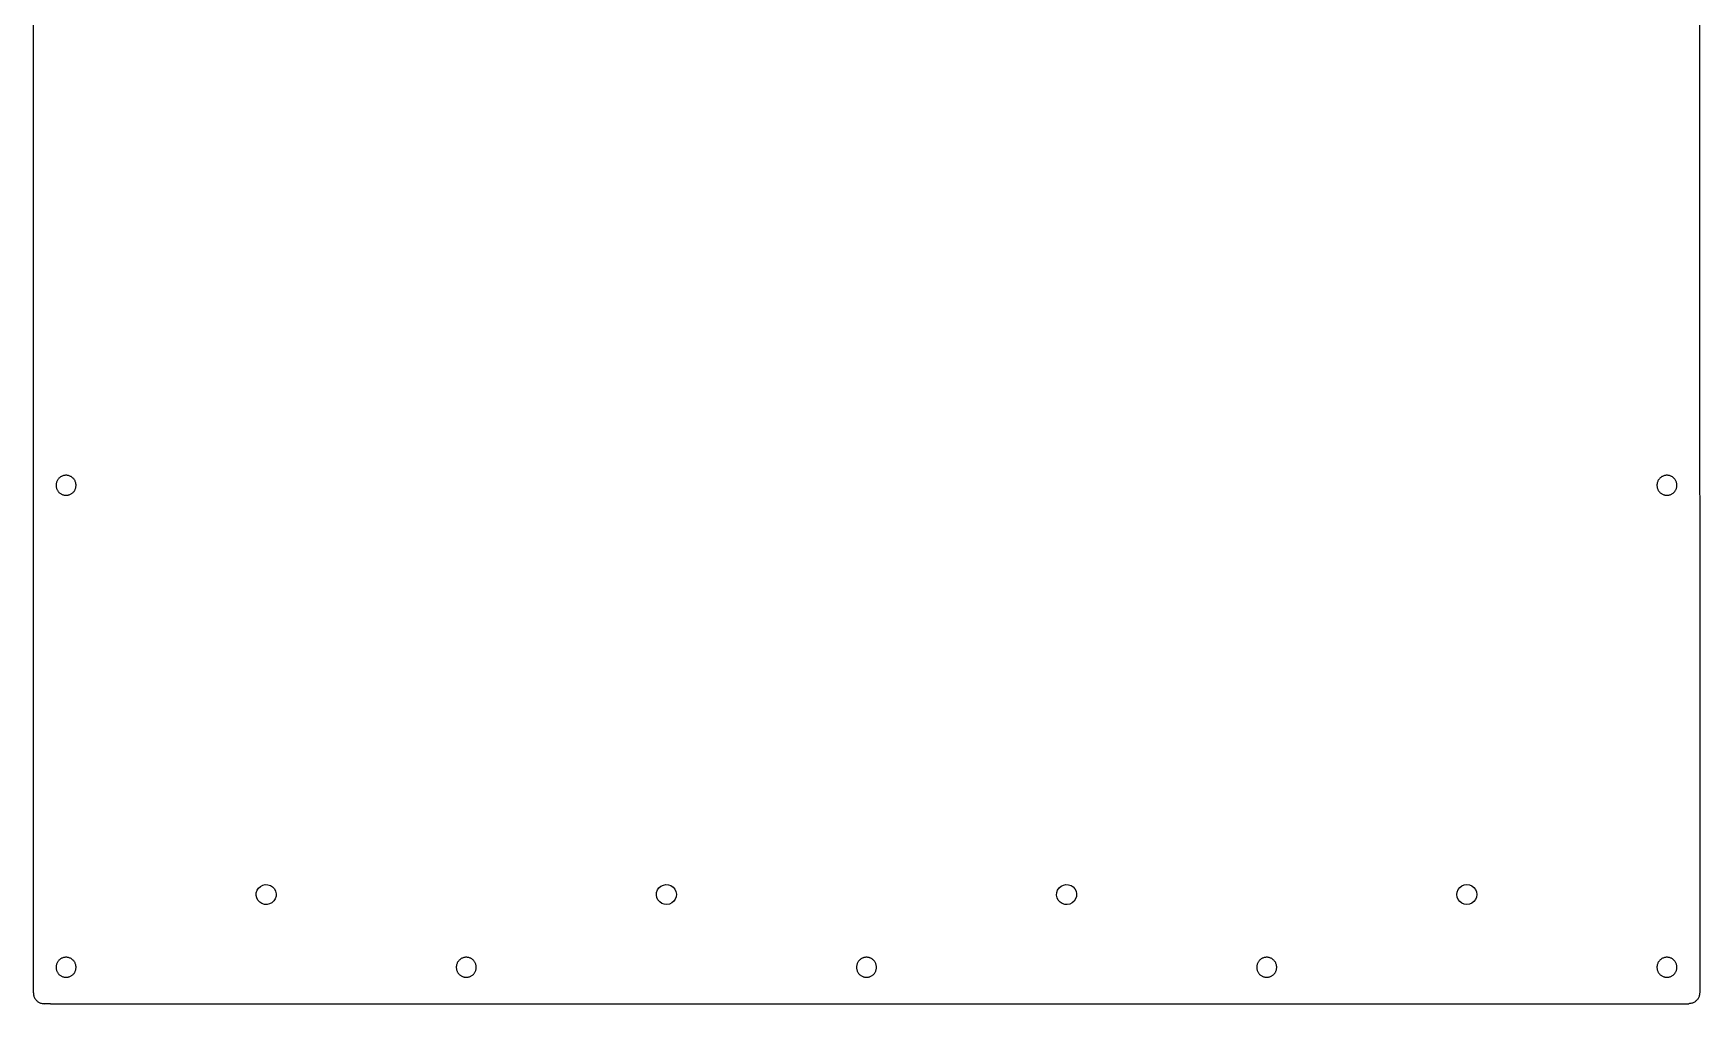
# Model space of a CAD drawing. Extents: x -168 to 290, y -396 to 154.
# Drawn here: x -167.6 to 290.4, y -395.6 to -128.9 of the extents above; entities that cross this region are included whole.
import ezdxf

# ---------------------------------------------------------------- set-up
doc = ezdxf.new("R2010")
doc.units = 0
doc.layers.get('0').update_dxf_attribs({"linetype": 'CONTINUOUS'})

msp = doc.modelspace()

# ---------------------------------------------------------------- linework, layer by layer
for p, q in [((-167.6, -392.62), (-167.6, 151.38)), ((290.37, 151.79), (290.4, -392.62)), ((-160.98, -251.74), (-161.07, -251.9)), ((-160.89, -251.59), (-160.98, -251.74)), ((-160.78, -251.44), (-160.89, -251.59)), ((-160.67, -251.3), (-160.78, -251.44)), ((-160.55, -251.17), (-160.67, -251.3)), ((-160.42, -251.05), (-160.55, -251.17)), ((-160.28, -250.93), (-160.42, -251.05)), ((-160.13, -250.83), (-160.28, -250.93)), ((-159.98, -250.73), (-160.13, -250.83)), ((-159.82, -250.65), (-159.98, -250.73)), ((-159.65, -250.58), (-159.82, -250.65)), ((-159.49, -250.51), (-159.65, -250.58)), ((-159.31, -250.46), (-159.49, -250.51)), ((-159.14, -250.42), (-159.31, -250.46)), ((-158.96, -250.39), (-159.14, -250.42)), ((-158.78, -250.37), (-158.96, -250.39)), ((-158.6, -250.37), (-158.78, -250.37)), ((-158.42, -250.37), (-158.6, -250.37)), ((-158.24, -250.39), (-158.42, -250.37)), ((-158.07, -250.42), (-158.24, -250.39)), ((-157.89, -250.46), (-158.07, -250.42)), ((-157.72, -250.51), (-157.89, -250.46)), ((-157.55, -250.58), (-157.72, -250.51)), ((-157.39, -250.65), (-157.55, -250.58)), ((-157.23, -250.73), (-157.39, -250.65)), ((-157.07, -250.83), (-157.23, -250.73)), ((-156.93, -250.93), (-157.07, -250.83)), ((-156.79, -251.05), (-156.93, -250.93)), ((-156.66, -251.17), (-156.79, -251.05)), ((-156.53, -251.3), (-156.66, -251.17)), ((-156.42, -251.44), (-156.53, -251.3)), ((-156.32, -251.59), (-156.42, -251.44)), ((-156.22, -251.74), (-156.32, -251.59)), ((-156.14, -251.9), (-156.22, -251.74)), ((279.02, -251.74), (278.93, -251.9)), ((279.11, -251.59), (279.02, -251.74)), ((279.22, -251.44), (279.11, -251.59)), ((279.33, -251.3), (279.22, -251.44)), ((279.45, -251.17), (279.33, -251.3)), ((279.58, -251.05), (279.45, -251.17)), ((279.72, -250.93), (279.58, -251.05)), ((279.87, -250.83), (279.72, -250.93)), ((280.02, -250.73), (279.87, -250.83)), ((280.18, -250.65), (280.02, -250.73)), ((280.35, -250.58), (280.18, -250.65)), ((280.51, -250.51), (280.35, -250.58)), ((280.69, -250.46), (280.51, -250.51)), ((280.86, -250.42), (280.69, -250.46)), ((281.04, -250.39), (280.86, -250.42)), ((281.22, -250.37), (281.04, -250.39)), ((281.4, -250.37), (281.22, -250.37)), ((281.58, -250.37), (281.4, -250.37)), ((281.76, -250.39), (281.58, -250.37)), ((281.93, -250.42), (281.76, -250.39)), ((282.11, -250.46), (281.93, -250.42)), ((282.28, -250.51), (282.11, -250.46)), ((282.45, -250.58), (282.28, -250.51)), ((282.61, -250.65), (282.45, -250.58)), ((282.77, -250.73), (282.61, -250.65)), ((282.93, -250.83), (282.77, -250.73)), ((283.07, -250.93), (282.93, -250.83)), ((283.21, -251.05), (283.07, -250.93)), ((283.34, -251.17), (283.21, -251.05)), ((283.47, -251.3), (283.34, -251.17)), ((283.58, -251.44), (283.47, -251.3)), ((283.68, -251.59), (283.58, -251.44)), ((283.78, -251.74), (283.68, -251.59)), ((283.86, -251.9), (283.78, -251.74)), ((-161.33, -252.76), (-161.35, -252.94)), ((-161.35, -252.94), (-161.35, -253.12)), ((-161.35, -253.12), (-161.35, -253.3)), ((-161.35, -253.3), (-161.33, -253.48)), ((-161.3, -252.58), (-161.33, -252.76)), ((-161.33, -253.48), (-161.3, -253.65)), ((-161.26, -252.4), (-161.3, -252.58)), ((-161.3, -253.65), (-161.26, -253.83)), ((-161.21, -252.23), (-161.26, -252.4)), ((-161.26, -253.83), (-161.21, -254)), ((-161.14, -252.06), (-161.21, -252.23)), ((-161.21, -254), (-161.14, -254.17)), ((-161.07, -251.9), (-161.14, -252.06)), ((-161.14, -254.17), (-161.07, -254.33)), ((-161.07, -254.33), (-160.98, -254.49)), ((-160.98, -254.49), (-160.89, -254.64)), ((-160.89, -254.64), (-160.78, -254.79)), ((-160.78, -254.79), (-160.67, -254.93)), ((-160.67, -254.93), (-160.55, -255.06)), ((-160.55, -255.06), (-160.42, -255.18)), ((-160.42, -255.18), (-160.28, -255.3)), ((-160.28, -255.3), (-160.13, -255.4)), ((-160.13, -255.4), (-159.98, -255.5)), ((-159.98, -255.5), (-159.82, -255.58)), ((-159.82, -255.58), (-159.65, -255.66)), ((-159.65, -255.66), (-159.49, -255.72)), ((-159.49, -255.72), (-159.31, -255.77)), ((-159.31, -255.77), (-159.14, -255.81)), ((-159.14, -255.81), (-158.96, -255.84)), ((-158.96, -255.84), (-158.78, -255.86)), ((-158.78, -255.86), (-158.6, -255.87)), ((-158.6, -255.87), (-158.42, -255.86)), ((-158.42, -255.86), (-158.24, -255.84)), ((-158.24, -255.84), (-158.07, -255.81)), ((-158.07, -255.81), (-157.89, -255.77)), ((-157.89, -255.77), (-157.72, -255.72)), ((-157.72, -255.72), (-157.55, -255.66)), ((-157.55, -255.66), (-157.39, -255.58)), ((-157.39, -255.58), (-157.23, -255.5)), ((-157.23, -255.5), (-157.07, -255.4)), ((-157.07, -255.4), (-156.93, -255.3)), ((-156.93, -255.3), (-156.79, -255.18)), ((-156.79, -255.18), (-156.66, -255.06)), ((-156.66, -255.06), (-156.53, -254.93)), ((-156.53, -254.93), (-156.42, -254.79)), ((-156.42, -254.79), (-156.32, -254.64)), ((-156.32, -254.64), (-156.22, -254.49)), ((-156.22, -254.49), (-156.14, -254.33)), ((-156.06, -252.06), (-156.14, -251.9)), ((-156.14, -254.33), (-156.06, -254.17)), ((-156, -252.23), (-156.06, -252.06)), ((-156.06, -254.17), (-156, -254)), ((-155.95, -252.4), (-156, -252.23)), ((-156, -254), (-155.95, -253.83)), ((-155.91, -252.58), (-155.95, -252.4)), ((-155.95, -253.83), (-155.91, -253.65)), ((-155.88, -252.76), (-155.91, -252.58)), ((-155.91, -253.65), (-155.88, -253.48)), ((-155.86, -252.94), (-155.88, -252.76)), ((-155.88, -253.48), (-155.86, -253.3)), ((-155.85, -253.12), (-155.86, -252.94)), ((-155.86, -253.3), (-155.85, -253.12)), ((278.67, -252.76), (278.65, -252.94)), ((278.65, -252.94), (278.65, -253.12)), ((278.65, -253.12), (278.65, -253.3)), ((278.65, -253.3), (278.67, -253.48)), ((278.7, -252.58), (278.67, -252.76)), ((278.67, -253.48), (278.7, -253.65)), ((278.74, -252.4), (278.7, -252.58)), ((278.7, -253.65), (278.74, -253.83)), ((278.79, -252.23), (278.74, -252.4)), ((278.74, -253.83), (278.79, -254)), ((278.86, -252.06), (278.79, -252.23)), ((278.79, -254), (278.86, -254.17)), ((278.93, -251.9), (278.86, -252.06)), ((278.86, -254.17), (278.93, -254.33)), ((278.93, -254.33), (279.02, -254.49)), ((279.02, -254.49), (279.11, -254.64)), ((279.11, -254.64), (279.22, -254.79)), ((279.22, -254.79), (279.33, -254.93)), ((279.33, -254.93), (279.45, -255.06)), ((279.45, -255.06), (279.58, -255.18)), ((279.58, -255.18), (279.72, -255.3)), ((279.72, -255.3), (279.87, -255.4)), ((279.87, -255.4), (280.02, -255.5)), ((280.02, -255.5), (280.18, -255.58)), ((280.18, -255.58), (280.35, -255.66)), ((280.35, -255.66), (280.51, -255.72)), ((280.51, -255.72), (280.69, -255.77)), ((280.69, -255.77), (280.86, -255.81)), ((280.86, -255.81), (281.04, -255.84)), ((281.04, -255.84), (281.22, -255.86)), ((281.22, -255.86), (281.4, -255.87)), ((281.4, -255.87), (281.58, -255.86)), ((281.58, -255.86), (281.76, -255.84)), ((281.76, -255.84), (281.93, -255.81)), ((281.93, -255.81), (282.11, -255.77)), ((282.11, -255.77), (282.28, -255.72)), ((282.28, -255.72), (282.45, -255.66)), ((282.45, -255.66), (282.61, -255.58)), ((282.61, -255.58), (282.77, -255.5)), ((282.77, -255.5), (282.93, -255.4)), ((282.93, -255.4), (283.07, -255.3)), ((283.07, -255.3), (283.21, -255.18)), ((283.21, -255.18), (283.34, -255.06)), ((283.34, -255.06), (283.47, -254.93)), ((283.47, -254.93), (283.58, -254.79)), ((283.58, -254.79), (283.68, -254.64)), ((283.68, -254.64), (283.78, -254.49)), ((283.78, -254.49), (283.86, -254.33)), ((283.94, -252.06), (283.86, -251.9)), ((283.86, -254.33), (283.94, -254.17)), ((284, -252.23), (283.94, -252.06)), ((283.94, -254.17), (284, -254)), ((284.05, -252.4), (284, -252.23)), ((284, -254), (284.05, -253.83)), ((284.09, -252.58), (284.05, -252.4)), ((284.05, -253.83), (284.09, -253.65)), ((284.12, -252.76), (284.09, -252.58)), ((284.09, -253.65), (284.12, -253.48)), ((284.14, -252.94), (284.12, -252.76)), ((284.12, -253.48), (284.14, -253.3)), ((284.15, -253.12), (284.14, -252.94)), ((284.14, -253.3), (284.15, -253.12)), ((-106.34, -365.85), (-106.31, -365.13)), ((-106.19, -366.55), (-106.34, -365.85)), ((-106.31, -365.13), (-106.09, -364.45)), ((-106.09, -364.45), (-105.7, -363.84)), ((-105.7, -363.84), (-105.17, -363.36)), ((-105.17, -363.36), (-104.54, -363.03)), ((-104.54, -363.03), (-103.84, -362.88)), ((-103.84, -362.88), (-103.12, -362.91)), ((-103.12, -362.91), (-102.43, -363.13)), ((-102.43, -363.13), (-101.83, -363.51)), ((-101.83, -363.51), (-101.35, -364.04)), ((-101.35, -364.04), (-101.02, -364.68)), ((-100.9, -366.1), (-101.11, -366.78)), ((-101.02, -364.68), (-100.86, -365.38)), ((-100.86, -365.38), (-100.9, -366.1)), ((3.65, -365.75), (3.71, -365.03)), ((3.78, -366.45), (3.65, -365.75)), ((3.71, -365.03), (3.95, -364.35)), ((3.95, -364.35), (4.36, -363.77)), ((4.36, -363.77), (4.91, -363.3)), ((4.91, -363.3), (5.56, -363)), ((5.56, -363), (6.27, -362.87)), ((6.27, -362.87), (6.98, -362.93)), ((6.98, -362.93), (7.66, -363.17)), ((7.66, -363.17), (8.25, -363.58)), ((8.25, -363.58), (8.71, -364.13)), ((8.71, -364.13), (9.02, -364.78)), ((9.08, -366.2), (8.84, -366.88)), ((9.02, -364.78), (9.14, -365.49)), ((9.14, -365.49), (9.08, -366.2)), ((113.65, -365.8), (113.7, -365.09)), ((113.8, -366.51), (113.65, -365.8)), ((113.7, -365.09), (113.93, -364.41)), ((113.93, -364.41), (114.33, -363.81)), ((114.33, -363.81), (114.86, -363.33)), ((114.86, -363.33), (115.51, -363.01)), ((115.51, -363.01), (116.21, -362.87)), ((116.21, -362.87), (116.93, -362.92)), ((116.93, -362.92), (117.61, -363.15)), ((117.61, -363.15), (118.21, -363.54)), ((118.21, -363.54), (118.68, -364.08)), ((118.68, -364.08), (119, -364.73)), ((119.1, -366.15), (118.87, -366.83)), ((119, -364.73), (119.14, -365.43)), ((119.14, -365.43), (119.1, -366.15)), ((223.65, -365.63), (223.74, -364.92)), ((223.74, -366.34), (223.65, -365.63)), ((223.74, -364.92), (224.01, -364.25)), ((224.02, -367), (223.74, -366.34)), ((224.01, -364.25), (224.44, -363.68)), ((224.44, -363.68), (225.01, -363.24)), ((225.01, -363.24), (225.67, -362.96)), ((225.67, -362.96), (226.38, -362.87)), ((226.38, -362.87), (227.1, -362.96)), ((227.1, -362.96), (227.76, -363.23)), ((227.76, -363.23), (228.33, -363.66)), ((228.33, -363.66), (228.77, -364.23)), ((228.77, -364.23), (229.05, -364.89)), ((229.06, -366.32), (228.79, -366.98)), ((229.05, -364.89), (229.15, -365.6)), ((229.15, -365.6), (229.06, -366.32)), ((-105.86, -367.19), (-106.19, -366.55)), ((-105.38, -367.72), (-105.86, -367.19)), ((-104.77, -368.11), (-105.38, -367.72)), ((-104.09, -368.32), (-104.77, -368.11)), ((-103.37, -368.36), (-104.09, -368.32)), ((-102.67, -368.2), (-103.37, -368.36)), ((-102.03, -367.87), (-102.67, -368.2)), ((-101.5, -367.39), (-102.03, -367.87)), ((-101.11, -366.78), (-101.5, -367.39)), ((4.08, -367.1), (3.78, -366.45)), ((4.55, -367.65), (4.08, -367.1)), ((5.14, -368.06), (4.55, -367.65)), ((5.81, -368.3), (5.14, -368.06)), ((6.53, -368.36), (5.81, -368.3)), ((7.23, -368.24), (6.53, -368.36)), ((7.88, -367.93), (7.23, -368.24)), ((8.43, -367.47), (7.88, -367.93)), ((8.84, -366.88), (8.43, -367.47)), ((114.12, -367.15), (113.8, -366.51)), ((114.59, -367.69), (114.12, -367.15)), ((115.19, -368.09), (114.59, -367.69)), ((115.87, -368.31), (115.19, -368.09)), ((116.58, -368.36), (115.87, -368.31)), ((117.29, -368.22), (116.58, -368.36)), ((117.93, -367.9), (117.29, -368.22)), ((118.47, -367.42), (117.93, -367.9)), ((118.87, -366.83), (118.47, -367.42)), ((224.46, -367.57), (224.02, -367)), ((225.03, -368), (224.46, -367.57)), ((225.7, -368.28), (225.03, -368)), ((226.41, -368.37), (225.7, -368.28)), ((227.12, -368.27), (226.41, -368.37)), ((227.78, -367.99), (227.12, -368.27)), ((228.35, -367.55), (227.78, -367.99)), ((228.79, -366.98), (228.35, -367.55)), ((-161.14, -384.56), (-161.21, -384.73)), ((-161.07, -384.4), (-161.14, -384.56)), ((-160.98, -384.24), (-161.07, -384.4)), ((-160.89, -384.09), (-160.98, -384.24)), ((-160.78, -383.94), (-160.89, -384.09)), ((-160.67, -383.8), (-160.78, -383.94)), ((-160.55, -383.67), (-160.67, -383.8)), ((-160.42, -383.55), (-160.55, -383.67)), ((-160.28, -383.43), (-160.42, -383.55)), ((-160.13, -383.33), (-160.28, -383.43)), ((-159.98, -383.23), (-160.13, -383.33)), ((-159.82, -383.15), (-159.98, -383.23)), ((-159.65, -383.08), (-159.82, -383.15)), ((-159.49, -383.01), (-159.65, -383.08)), ((-159.31, -382.96), (-159.49, -383.01)), ((-159.14, -382.92), (-159.31, -382.96)), ((-158.96, -382.89), (-159.14, -382.92)), ((-158.78, -382.87), (-158.96, -382.89)), ((-158.6, -382.87), (-158.78, -382.87)), ((-158.42, -382.87), (-158.6, -382.87)), ((-158.24, -382.89), (-158.42, -382.87)), ((-158.07, -382.92), (-158.24, -382.89)), ((-157.89, -382.96), (-158.07, -382.92)), ((-157.72, -383.01), (-157.89, -382.96)), ((-157.55, -383.08), (-157.72, -383.01)), ((-157.39, -383.15), (-157.55, -383.08)), ((-157.23, -383.23), (-157.39, -383.15)), ((-157.07, -383.33), (-157.23, -383.23)), ((-156.93, -383.43), (-157.07, -383.33)), ((-156.79, -383.55), (-156.93, -383.43)), ((-156.66, -383.67), (-156.79, -383.55)), ((-156.53, -383.8), (-156.66, -383.67)), ((-156.42, -383.94), (-156.53, -383.8)), ((-156.32, -384.09), (-156.42, -383.94)), ((-156.22, -384.24), (-156.32, -384.09)), ((-156.14, -384.4), (-156.22, -384.24)), ((-156.06, -384.56), (-156.14, -384.4)), ((-156, -384.73), (-156.06, -384.56)), ((-51.14, -384.56), (-51.21, -384.73)), ((-51.07, -384.4), (-51.14, -384.56)), ((-50.98, -384.24), (-51.07, -384.4)), ((-50.89, -384.09), (-50.98, -384.24)), ((-50.78, -383.94), (-50.89, -384.09)), ((-50.67, -383.8), (-50.78, -383.94)), ((-50.55, -383.67), (-50.67, -383.8)), ((-50.42, -383.55), (-50.55, -383.67)), ((-50.28, -383.43), (-50.42, -383.55)), ((-50.13, -383.33), (-50.28, -383.43)), ((-49.98, -383.23), (-50.13, -383.33)), ((-49.82, -383.15), (-49.98, -383.23)), ((-49.65, -383.08), (-49.82, -383.15)), ((-49.49, -383.01), (-49.65, -383.08)), ((-49.31, -382.96), (-49.49, -383.01)), ((-49.14, -382.92), (-49.31, -382.96)), ((-48.96, -382.89), (-49.14, -382.92)), ((-48.78, -382.87), (-48.96, -382.89)), ((-48.6, -382.87), (-48.78, -382.87)), ((-48.42, -382.87), (-48.6, -382.87)), ((-48.24, -382.89), (-48.42, -382.87)), ((-48.07, -382.92), (-48.24, -382.89)), ((-47.89, -382.96), (-48.07, -382.92)), ((-47.72, -383.01), (-47.89, -382.96)), ((-47.55, -383.08), (-47.72, -383.01)), ((-47.39, -383.15), (-47.55, -383.08)), ((-47.23, -383.23), (-47.39, -383.15)), ((-47.07, -383.33), (-47.23, -383.23)), ((-46.93, -383.43), (-47.07, -383.33)), ((-46.79, -383.55), (-46.93, -383.43)), ((-46.66, -383.67), (-46.79, -383.55)), ((-46.53, -383.8), (-46.66, -383.67)), ((-46.42, -383.94), (-46.53, -383.8)), ((-46.32, -384.09), (-46.42, -383.94)), ((-46.22, -384.24), (-46.32, -384.09)), ((-46.14, -384.4), (-46.22, -384.24)), ((-46.06, -384.56), (-46.14, -384.4)), ((-46, -384.73), (-46.06, -384.56)), ((58.86, -384.56), (58.79, -384.73)), ((58.93, -384.4), (58.86, -384.56)), ((59.02, -384.24), (58.93, -384.4)), ((59.11, -384.09), (59.02, -384.24)), ((59.22, -383.94), (59.11, -384.09)), ((59.33, -383.8), (59.22, -383.94)), ((59.45, -383.67), (59.33, -383.8)), ((59.58, -383.55), (59.45, -383.67)), ((59.72, -383.43), (59.58, -383.55)), ((59.87, -383.33), (59.72, -383.43)), ((60.02, -383.23), (59.87, -383.33)), ((60.18, -383.15), (60.02, -383.23)), ((60.35, -383.08), (60.18, -383.15)), ((60.51, -383.01), (60.35, -383.08)), ((60.69, -382.96), (60.51, -383.01)), ((60.86, -382.92), (60.69, -382.96)), ((61.04, -382.89), (60.86, -382.92)), ((61.22, -382.87), (61.04, -382.89)), ((61.4, -382.87), (61.22, -382.87)), ((61.58, -382.87), (61.4, -382.87)), ((61.76, -382.89), (61.58, -382.87)), ((61.93, -382.92), (61.76, -382.89)), ((62.11, -382.96), (61.93, -382.92)), ((62.28, -383.01), (62.11, -382.96)), ((62.45, -383.08), (62.28, -383.01)), ((62.61, -383.15), (62.45, -383.08)), ((62.77, -383.23), (62.61, -383.15)), ((62.93, -383.33), (62.77, -383.23)), ((63.07, -383.43), (62.93, -383.33)), ((63.21, -383.55), (63.07, -383.43)), ((63.34, -383.67), (63.21, -383.55)), ((63.47, -383.8), (63.34, -383.67)), ((63.58, -383.94), (63.47, -383.8)), ((63.68, -384.09), (63.58, -383.94)), ((63.78, -384.24), (63.68, -384.09)), ((63.86, -384.4), (63.78, -384.24)), ((63.94, -384.56), (63.86, -384.4)), ((64, -384.73), (63.94, -384.56)), ((168.86, -384.56), (168.79, -384.73)), ((168.93, -384.4), (168.86, -384.56)), ((169.02, -384.24), (168.93, -384.4)), ((169.11, -384.09), (169.02, -384.24)), ((169.22, -383.94), (169.11, -384.09)), ((169.33, -383.8), (169.22, -383.94)), ((169.45, -383.67), (169.33, -383.8)), ((169.58, -383.55), (169.45, -383.67)), ((169.72, -383.43), (169.58, -383.55)), ((169.87, -383.33), (169.72, -383.43)), ((170.02, -383.23), (169.87, -383.33)), ((170.18, -383.15), (170.02, -383.23)), ((170.35, -383.08), (170.18, -383.15)), ((170.51, -383.01), (170.35, -383.08)), ((170.69, -382.96), (170.51, -383.01)), ((170.86, -382.92), (170.69, -382.96)), ((171.04, -382.89), (170.86, -382.92)), ((171.22, -382.87), (171.04, -382.89)), ((171.4, -382.87), (171.22, -382.87)), ((171.58, -382.87), (171.4, -382.87)), ((171.76, -382.89), (171.58, -382.87)), ((171.93, -382.92), (171.76, -382.89)), ((172.11, -382.96), (171.93, -382.92)), ((172.28, -383.01), (172.11, -382.96)), ((172.45, -383.08), (172.28, -383.01)), ((172.61, -383.15), (172.45, -383.08)), ((172.77, -383.23), (172.61, -383.15)), ((172.93, -383.33), (172.77, -383.23)), ((173.07, -383.43), (172.93, -383.33)), ((173.21, -383.55), (173.07, -383.43)), ((173.34, -383.67), (173.21, -383.55)), ((173.47, -383.8), (173.34, -383.67)), ((173.58, -383.94), (173.47, -383.8)), ((173.68, -384.09), (173.58, -383.94)), ((173.78, -384.24), (173.68, -384.09)), ((173.86, -384.4), (173.78, -384.24)), ((173.94, -384.56), (173.86, -384.4)), ((174, -384.73), (173.94, -384.56)), ((278.86, -384.56), (278.79, -384.73)), ((278.93, -384.4), (278.86, -384.56)), ((279.02, -384.24), (278.93, -384.4)), ((279.11, -384.09), (279.02, -384.24)), ((279.22, -383.94), (279.11, -384.09)), ((279.33, -383.8), (279.22, -383.94)), ((279.45, -383.67), (279.33, -383.8)), ((279.58, -383.55), (279.45, -383.67)), ((279.72, -383.43), (279.58, -383.55)), ((279.87, -383.33), (279.72, -383.43)), ((280.02, -383.23), (279.87, -383.33)), ((280.18, -383.15), (280.02, -383.23)), ((280.35, -383.08), (280.18, -383.15)), ((280.51, -383.01), (280.35, -383.08)), ((280.69, -382.96), (280.51, -383.01)), ((280.86, -382.92), (280.69, -382.96)), ((281.04, -382.89), (280.86, -382.92)), ((281.22, -382.87), (281.04, -382.89)), ((281.4, -382.87), (281.22, -382.87)), ((281.58, -382.87), (281.4, -382.87)), ((281.76, -382.89), (281.58, -382.87)), ((281.93, -382.92), (281.76, -382.89)), ((282.11, -382.96), (281.93, -382.92)), ((282.28, -383.01), (282.11, -382.96)), ((282.45, -383.08), (282.28, -383.01)), ((282.61, -383.15), (282.45, -383.08)), ((282.77, -383.23), (282.61, -383.15)), ((282.93, -383.33), (282.77, -383.23)), ((283.07, -383.43), (282.93, -383.33)), ((283.21, -383.55), (283.07, -383.43)), ((283.34, -383.67), (283.21, -383.55)), ((283.47, -383.8), (283.34, -383.67)), ((283.58, -383.94), (283.47, -383.8)), ((283.68, -384.09), (283.58, -383.94)), ((283.78, -384.24), (283.68, -384.09)), ((283.86, -384.4), (283.78, -384.24)), ((283.94, -384.56), (283.86, -384.4)), ((284, -384.73), (283.94, -384.56)), ((-161.33, -385.26), (-161.35, -385.44)), ((-161.35, -385.44), (-161.35, -385.62)), ((-161.35, -385.62), (-161.35, -385.8)), ((-161.35, -385.8), (-161.33, -385.98)), ((-161.3, -385.08), (-161.33, -385.26)), ((-161.33, -385.98), (-161.3, -386.15)), ((-161.26, -384.9), (-161.3, -385.08)), ((-161.3, -386.15), (-161.26, -386.33)), ((-161.21, -384.73), (-161.26, -384.9)), ((-161.26, -386.33), (-161.21, -386.5)), ((-161.21, -386.5), (-161.14, -386.67)), ((-161.14, -386.67), (-161.07, -386.83)), ((-161.07, -386.83), (-160.98, -386.99)), ((-160.98, -386.99), (-160.89, -387.14)), ((-160.89, -387.14), (-160.78, -387.29)), ((-160.78, -387.29), (-160.67, -387.43)), ((-160.67, -387.43), (-160.55, -387.56)), ((-160.55, -387.56), (-160.42, -387.68)), ((-160.42, -387.68), (-160.28, -387.8)), ((-160.28, -387.8), (-160.13, -387.9)), ((-160.13, -387.9), (-159.98, -388)), ((-159.98, -388), (-159.82, -388.08)), ((-159.82, -388.08), (-159.65, -388.16)), ((-159.65, -388.16), (-159.49, -388.22)), ((-159.49, -388.22), (-159.31, -388.27)), ((-159.31, -388.27), (-159.14, -388.31)), ((-159.14, -388.31), (-158.96, -388.34)), ((-158.96, -388.34), (-158.78, -388.36)), ((-158.78, -388.36), (-158.6, -388.37)), ((-158.6, -388.37), (-158.42, -388.36)), ((-158.42, -388.36), (-158.24, -388.34)), ((-158.24, -388.34), (-158.07, -388.31)), ((-158.07, -388.31), (-157.89, -388.27)), ((-157.89, -388.27), (-157.72, -388.22)), ((-157.72, -388.22), (-157.55, -388.16)), ((-157.55, -388.16), (-157.39, -388.08)), ((-157.39, -388.08), (-157.23, -388)), ((-157.23, -388), (-157.07, -387.9)), ((-157.07, -387.9), (-156.93, -387.8)), ((-156.93, -387.8), (-156.79, -387.68)), ((-156.79, -387.68), (-156.66, -387.56)), ((-156.66, -387.56), (-156.53, -387.43)), ((-156.53, -387.43), (-156.42, -387.29)), ((-156.42, -387.29), (-156.32, -387.14)), ((-156.32, -387.14), (-156.22, -386.99)), ((-156.22, -386.99), (-156.14, -386.83)), ((-156.14, -386.83), (-156.06, -386.67)), ((-156.06, -386.67), (-156, -386.5)), ((-155.95, -384.9), (-156, -384.73)), ((-156, -386.5), (-155.95, -386.33)), ((-155.91, -385.08), (-155.95, -384.9)), ((-155.95, -386.33), (-155.91, -386.15)), ((-155.88, -385.26), (-155.91, -385.08)), ((-155.91, -386.15), (-155.88, -385.98)), ((-155.86, -385.44), (-155.88, -385.26)), ((-155.88, -385.98), (-155.86, -385.8)), ((-155.85, -385.62), (-155.86, -385.44)), ((-155.86, -385.8), (-155.85, -385.62)), ((-51.33, -385.26), (-51.35, -385.44)), ((-51.35, -385.44), (-51.35, -385.62)), ((-51.35, -385.62), (-51.35, -385.8)), ((-51.35, -385.8), (-51.33, -385.98)), ((-51.3, -385.08), (-51.33, -385.26)), ((-51.33, -385.98), (-51.3, -386.15)), ((-51.26, -384.9), (-51.3, -385.08)), ((-51.3, -386.15), (-51.26, -386.33)), ((-51.21, -384.73), (-51.26, -384.9)), ((-51.26, -386.33), (-51.21, -386.5)), ((-51.21, -386.5), (-51.14, -386.67)), ((-51.14, -386.67), (-51.07, -386.83)), ((-51.07, -386.83), (-50.98, -386.99)), ((-50.98, -386.99), (-50.89, -387.14)), ((-50.89, -387.14), (-50.78, -387.29)), ((-50.78, -387.29), (-50.67, -387.43)), ((-50.67, -387.43), (-50.55, -387.56)), ((-50.55, -387.56), (-50.42, -387.68)), ((-50.42, -387.68), (-50.28, -387.8)), ((-50.28, -387.8), (-50.13, -387.9)), ((-50.13, -387.9), (-49.98, -388)), ((-49.98, -388), (-49.82, -388.08)), ((-49.82, -388.08), (-49.65, -388.16)), ((-49.65, -388.16), (-49.49, -388.22)), ((-49.49, -388.22), (-49.31, -388.27)), ((-49.31, -388.27), (-49.14, -388.31)), ((-49.14, -388.31), (-48.96, -388.34)), ((-48.96, -388.34), (-48.78, -388.36)), ((-48.78, -388.36), (-48.6, -388.37)), ((-48.6, -388.37), (-48.42, -388.36)), ((-48.42, -388.36), (-48.24, -388.34)), ((-48.24, -388.34), (-48.07, -388.31)), ((-48.07, -388.31), (-47.89, -388.27)), ((-47.89, -388.27), (-47.72, -388.22)), ((-47.72, -388.22), (-47.55, -388.16)), ((-47.55, -388.16), (-47.39, -388.08)), ((-47.39, -388.08), (-47.23, -388)), ((-47.23, -388), (-47.07, -387.9)), ((-47.07, -387.9), (-46.93, -387.8)), ((-46.93, -387.8), (-46.79, -387.68)), ((-46.79, -387.68), (-46.66, -387.56)), ((-46.66, -387.56), (-46.53, -387.43)), ((-46.53, -387.43), (-46.42, -387.29)), ((-46.42, -387.29), (-46.32, -387.14)), ((-46.32, -387.14), (-46.22, -386.99)), ((-46.22, -386.99), (-46.14, -386.83)), ((-46.14, -386.83), (-46.06, -386.67)), ((-46.06, -386.67), (-46, -386.5)), ((-45.95, -384.9), (-46, -384.73)), ((-46, -386.5), (-45.95, -386.33)), ((-45.91, -385.08), (-45.95, -384.9)), ((-45.95, -386.33), (-45.91, -386.15)), ((-45.88, -385.26), (-45.91, -385.08)), ((-45.91, -386.15), (-45.88, -385.98)), ((-45.86, -385.44), (-45.88, -385.26)), ((-45.88, -385.98), (-45.86, -385.8)), ((-45.85, -385.62), (-45.86, -385.44)), ((-45.86, -385.8), (-45.85, -385.62)), ((58.67, -385.26), (58.65, -385.44)), ((58.65, -385.44), (58.65, -385.62)), ((58.65, -385.62), (58.65, -385.8)), ((58.65, -385.8), (58.67, -385.98)), ((58.7, -385.08), (58.67, -385.26)), ((58.67, -385.98), (58.7, -386.15)), ((58.74, -384.9), (58.7, -385.08)), ((58.7, -386.15), (58.74, -386.33)), ((58.79, -384.73), (58.74, -384.9)), ((58.74, -386.33), (58.79, -386.5)), ((58.79, -386.5), (58.86, -386.67)), ((58.86, -386.67), (58.93, -386.83)), ((58.93, -386.83), (59.02, -386.99)), ((59.02, -386.99), (59.11, -387.14)), ((59.11, -387.14), (59.22, -387.29)), ((59.22, -387.29), (59.33, -387.43)), ((59.33, -387.43), (59.45, -387.56)), ((59.45, -387.56), (59.58, -387.68)), ((59.58, -387.68), (59.72, -387.8)), ((59.72, -387.8), (59.87, -387.9)), ((59.87, -387.9), (60.02, -388)), ((60.02, -388), (60.18, -388.08)), ((60.18, -388.08), (60.35, -388.16)), ((60.35, -388.16), (60.51, -388.22)), ((60.51, -388.22), (60.69, -388.27)), ((60.69, -388.27), (60.86, -388.31)), ((60.86, -388.31), (61.04, -388.34)), ((61.04, -388.34), (61.22, -388.36)), ((61.22, -388.36), (61.4, -388.37)), ((61.4, -388.37), (61.58, -388.36)), ((61.58, -388.36), (61.76, -388.34)), ((61.76, -388.34), (61.93, -388.31)), ((61.93, -388.31), (62.11, -388.27)), ((62.11, -388.27), (62.28, -388.22)), ((62.28, -388.22), (62.45, -388.16)), ((62.45, -388.16), (62.61, -388.08)), ((62.61, -388.08), (62.77, -388)), ((62.77, -388), (62.93, -387.9)), ((62.93, -387.9), (63.07, -387.8)), ((63.07, -387.8), (63.21, -387.68)), ((63.21, -387.68), (63.34, -387.56)), ((63.34, -387.56), (63.47, -387.43)), ((63.47, -387.43), (63.58, -387.29)), ((63.58, -387.29), (63.68, -387.14)), ((63.68, -387.14), (63.78, -386.99)), ((63.78, -386.99), (63.86, -386.83)), ((63.86, -386.83), (63.94, -386.67)), ((63.94, -386.67), (64, -386.5)), ((64.05, -384.9), (64, -384.73)), ((64, -386.5), (64.05, -386.33)), ((64.09, -385.08), (64.05, -384.9)), ((64.05, -386.33), (64.09, -386.15)), ((64.12, -385.26), (64.09, -385.08)), ((64.09, -386.15), (64.12, -385.98)), ((64.14, -385.44), (64.12, -385.26)), ((64.12, -385.98), (64.14, -385.8)), ((64.15, -385.62), (64.14, -385.44)), ((64.14, -385.8), (64.15, -385.62)), ((168.67, -385.26), (168.65, -385.44)), ((168.65, -385.44), (168.65, -385.62)), ((168.65, -385.62), (168.65, -385.8)), ((168.65, -385.8), (168.67, -385.98)), ((168.7, -385.08), (168.67, -385.26)), ((168.67, -385.98), (168.7, -386.15)), ((168.74, -384.9), (168.7, -385.08)), ((168.7, -386.15), (168.74, -386.33)), ((168.79, -384.73), (168.74, -384.9)), ((168.74, -386.33), (168.79, -386.5)), ((168.79, -386.5), (168.86, -386.67)), ((168.86, -386.67), (168.93, -386.83)), ((168.93, -386.83), (169.02, -386.99)), ((169.02, -386.99), (169.11, -387.14)), ((169.11, -387.14), (169.22, -387.29)), ((169.22, -387.29), (169.33, -387.43)), ((169.33, -387.43), (169.45, -387.56)), ((169.45, -387.56), (169.58, -387.68)), ((169.58, -387.68), (169.72, -387.8)), ((169.72, -387.8), (169.87, -387.9)), ((169.87, -387.9), (170.02, -388)), ((170.02, -388), (170.18, -388.08)), ((170.18, -388.08), (170.35, -388.16)), ((170.35, -388.16), (170.51, -388.22)), ((170.51, -388.22), (170.69, -388.27)), ((170.69, -388.27), (170.86, -388.31)), ((170.86, -388.31), (171.04, -388.34)), ((171.04, -388.34), (171.22, -388.36)), ((171.22, -388.36), (171.4, -388.37)), ((171.4, -388.37), (171.58, -388.36)), ((171.58, -388.36), (171.76, -388.34)), ((171.76, -388.34), (171.93, -388.31)), ((171.93, -388.31), (172.11, -388.27)), ((172.11, -388.27), (172.28, -388.22)), ((172.28, -388.22), (172.45, -388.16)), ((172.45, -388.16), (172.61, -388.08)), ((172.61, -388.08), (172.77, -388)), ((172.77, -388), (172.93, -387.9)), ((172.93, -387.9), (173.07, -387.8)), ((173.07, -387.8), (173.21, -387.68)), ((173.21, -387.68), (173.34, -387.56)), ((173.34, -387.56), (173.47, -387.43)), ((173.47, -387.43), (173.58, -387.29)), ((173.58, -387.29), (173.68, -387.14)), ((173.68, -387.14), (173.78, -386.99)), ((173.78, -386.99), (173.86, -386.83)), ((173.86, -386.83), (173.94, -386.67)), ((173.94, -386.67), (174, -386.5)), ((174.05, -384.9), (174, -384.73)), ((174, -386.5), (174.05, -386.33)), ((174.09, -385.08), (174.05, -384.9)), ((174.05, -386.33), (174.09, -386.15)), ((174.12, -385.26), (174.09, -385.08)), ((174.09, -386.15), (174.12, -385.98)), ((174.14, -385.44), (174.12, -385.26)), ((174.12, -385.98), (174.14, -385.8)), ((174.15, -385.62), (174.14, -385.44)), ((174.14, -385.8), (174.15, -385.62)), ((278.67, -385.26), (278.65, -385.44)), ((278.65, -385.44), (278.65, -385.62)), ((278.65, -385.62), (278.65, -385.8)), ((278.65, -385.8), (278.67, -385.98)), ((278.7, -385.08), (278.67, -385.26)), ((278.67, -385.98), (278.7, -386.15)), ((278.74, -384.9), (278.7, -385.08)), ((278.7, -386.15), (278.74, -386.33)), ((278.79, -384.73), (278.74, -384.9)), ((278.74, -386.33), (278.79, -386.5)), ((278.79, -386.5), (278.86, -386.67)), ((278.86, -386.67), (278.93, -386.83)), ((278.93, -386.83), (279.02, -386.99)), ((279.02, -386.99), (279.11, -387.14)), ((279.11, -387.14), (279.22, -387.29)), ((279.22, -387.29), (279.33, -387.43)), ((279.33, -387.43), (279.45, -387.56)), ((279.45, -387.56), (279.58, -387.68)), ((279.58, -387.68), (279.72, -387.8)), ((279.72, -387.8), (279.87, -387.9)), ((279.87, -387.9), (280.02, -388)), ((280.02, -388), (280.18, -388.08)), ((280.18, -388.08), (280.35, -388.16)), ((280.35, -388.16), (280.51, -388.22)), ((280.51, -388.22), (280.69, -388.27)), ((280.69, -388.27), (280.86, -388.31)), ((280.86, -388.31), (281.04, -388.34)), ((281.04, -388.34), (281.22, -388.36)), ((281.22, -388.36), (281.4, -388.37)), ((281.4, -388.37), (281.58, -388.36)), ((281.58, -388.36), (281.76, -388.34)), ((281.76, -388.34), (281.93, -388.31)), ((281.93, -388.31), (282.11, -388.27)), ((282.11, -388.27), (282.28, -388.22)), ((282.28, -388.22), (282.45, -388.16)), ((282.45, -388.16), (282.61, -388.08)), ((282.61, -388.08), (282.77, -388)), ((282.77, -388), (282.93, -387.9)), ((282.93, -387.9), (283.07, -387.8)), ((283.07, -387.8), (283.21, -387.68)), ((283.21, -387.68), (283.34, -387.56)), ((283.34, -387.56), (283.47, -387.43)), ((283.47, -387.43), (283.58, -387.29)), ((283.58, -387.29), (283.68, -387.14)), ((283.68, -387.14), (283.78, -386.99)), ((283.78, -386.99), (283.86, -386.83)), ((283.86, -386.83), (283.94, -386.67)), ((283.94, -386.67), (284, -386.5)), ((284.05, -384.9), (284, -384.73)), ((284, -386.5), (284.05, -386.33)), ((284.09, -385.08), (284.05, -384.9)), ((284.05, -386.33), (284.09, -386.15)), ((284.12, -385.26), (284.09, -385.08)), ((284.09, -386.15), (284.12, -385.98)), ((284.14, -385.44), (284.12, -385.26)), ((284.12, -385.98), (284.14, -385.8)), ((284.15, -385.62), (284.14, -385.44)), ((284.14, -385.8), (284.15, -385.62)), ((-167.6, -392.62), (-167.6, -392.82)), ((-167.6, -392.82), (-167.57, -393.02)), ((-167.57, -393.02), (-167.54, -393.23)), ((-167.54, -393.23), (-167.49, -393.43)), ((-167.49, -393.43), (-167.43, -393.62)), ((-167.43, -393.62), (-167.35, -393.81)), ((-167.35, -393.81), (-167.27, -394)), ((290.15, -393.81), (290.06, -394)), ((290.22, -393.62), (290.15, -393.81)), ((290.29, -393.43), (290.22, -393.62)), ((290.33, -393.23), (290.29, -393.43)), ((290.37, -393.02), (290.33, -393.23)), ((290.39, -392.82), (290.37, -393.02)), ((290.4, -392.62), (290.39, -392.82)), ((-167.27, -394), (-167.17, -394.18)), ((-167.17, -394.18), (-167.05, -394.35)), ((-167.05, -394.35), (-166.93, -394.51)), ((-166.93, -394.51), (-166.8, -394.66)), ((-166.8, -394.66), (-166.65, -394.81)), ((-166.65, -394.81), (-166.5, -394.94)), ((-166.5, -394.94), (-166.33, -395.07)), ((-166.33, -395.07), (-166.16, -395.18)), ((-166.16, -395.18), (-165.98, -395.28)), ((-165.98, -395.28), (-165.8, -395.37)), ((-165.8, -395.37), (-165.61, -395.44)), ((-165.61, -395.44), (-165.41, -395.51)), ((-165.41, -395.51), (-165.21, -395.55)), ((-165.21, -395.55), (-165.01, -395.59)), ((-165.01, -395.59), (-164.81, -395.61)), ((-164.81, -395.61), (-164.6, -395.62)), ((-162.88, -395.62), (-164.6, -395.62)), ((-162.88, -395.62), (287.4, -395.62)), ((287.6, -395.61), (287.4, -395.62)), ((287.81, -395.59), (287.6, -395.61)), ((288.01, -395.55), (287.81, -395.59)), ((288.21, -395.51), (288.01, -395.55)), ((288.4, -395.44), (288.21, -395.51)), ((288.59, -395.37), (288.4, -395.44)), ((288.78, -395.28), (288.59, -395.37)), ((288.96, -395.18), (288.78, -395.28)), ((289.13, -395.07), (288.96, -395.18)), ((289.29, -394.94), (289.13, -395.07)), ((289.45, -394.81), (289.29, -394.94)), ((289.59, -394.66), (289.45, -394.81)), ((289.72, -394.51), (289.59, -394.66)), ((289.85, -394.35), (289.72, -394.51)), ((289.96, -394.18), (289.85, -394.35)), ((290.06, -394), (289.96, -394.18))]:
    msp.add_line(p, q)

doc.saveas('drawing.dxf')
